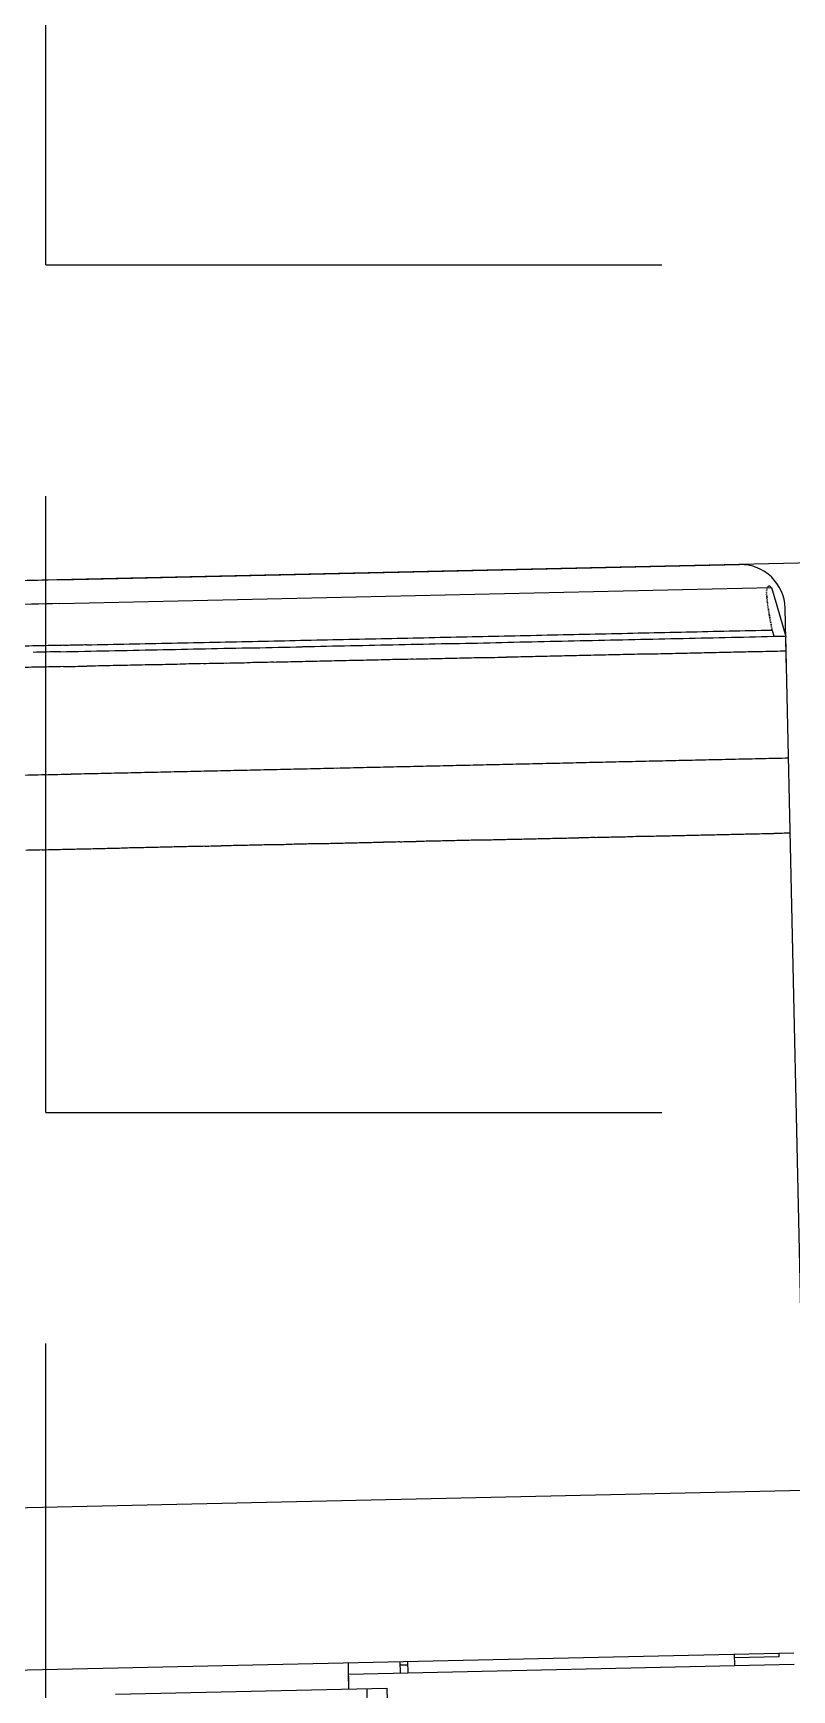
# Model space of a CAD drawing. Header units: metres. Extents: x 668617 to 675126, y 2286318 to 2293677.
# Drawn here: x 669901.638 to 669902.377, y 2287288.838 to 2287290.451 of the extents above; entities that cross this region are included whole.
import ezdxf

# ---------------------------------------------------------------- set-up
doc = ezdxf.new("R2010")
doc.units = ezdxf.units.M
doc.header["$MEASUREMENT"] = 0
doc.layers.add('0_VEH_CONSTRUCCION', color=250, linetype='Continuous')
doc.layers.add('DMTG-ZONA-TRABAJO', color=250, linetype='Continuous')

# ---------------------------------------------------------------- blocks, each defined once
blk = doc.blocks.new('excavadora planta')
at = {"color": 0}
for p, q in [((-0.5175, 1.251), (-4.1079, 1.251)), ((-2.3908, 1.251), (-1.9303, 1.251)), ((-2.3908, 1.235), (-1.9092, 1.235)), ((-1.9092, 1.235), (-1.9058, 1.2228)), ((-1.9058, 1.2228), (-1.9002, 1.2017)), ((-1.9002, 1.1787), (-1.9002, 1.2209)), ((-1.9093, 1.2063), (-1.9082, 1.202)), ((-1.9002, 0.6245), (-1.9002, 1.202)), ((-3.2125, 0.6245), (-1.9002, 0.6245)), ((-2.4807, 0.5147), (-1.9101, 0.5147)), ((-2.2115, 0.497), (-2.2115, 0.5147)), ((-2.2115, 0.507), (-1.9101, 0.507)), ((-2.2115, 0.497), (-2.2115, 0.507)), ((-2.1764, 0.507), (-2.1764, 0.5147)), ((-2.1764, 0.5124), (-2.1713, 0.5124)), ((-2.1713, 0.507), (-2.1713, 0.5147)), ((-1.9503, 0.507), (-1.9503, 0.5147)), ((-1.9503, 0.5124), (-1.9201, 0.5124)), ((-1.9201, 0.5124), (-1.9201, 0.5147)), ((-2.3694, 0.497), (-2.1858, 0.497)), ((-2.1994, 0.497), (-2.1994, -0.1094)), ((-2.1858, 0.497), (-2.1858, -0.1094))]:
    blk.add_line(p, q, dxfattribs=at)
for centre, radius, start, end in [((-2.3908, -6.7877), 8.0387, 90, 93.26271), ((-1.9303, 1.2209), 0.0301, 0, 90), ((-2.3908, -6.7859), 8.0209, 90.0001, 90.54257), ((-1.9023, 1.232), 0.0101, 171.4912, 175.5768), ((-1.8967, 1.2316), 0.0158, 175.5351, 178.1532), ((-1.9054, 1.2324), 0.00706, 165.4792, 171.1712), ((-1.9068, 1.2328), 0.00558, 158.6911, 165.9526), ((-1.9094, 1.2339), 0.00271, 143.9525, 159.1625), ((-1.9107, 1.2349), 0.00113, 109.3751, 145.0898), ((-1.9108, 1.2349), 0.00105, 67.3592, 105.8725), ((-1.9113, 1.2336), 0.00248, 51.8333, 68.4347), ((-1.913, 1.2314), 0.00521, 44.4607, 52.3818), ((11.9341, 0.9766), 13.8489, 178.94315, 178.94613), ((11.937, 1.3556), 13.85, 180.51413, 180.51711), ((13.0848, 1.673), 15.0038, 181.68965, 181.69241), ((13.0786, 1.9078), 15.0063, 182.58921, 182.59196), ((13.0629, 2.1112), 15.0013, 183.37072, 183.37347), ((14.4141, 2.3791), 16.3669, 184.03138, 184.0339), ((14.4038, 2.5291), 16.368, 184.56023, 184.56275), ((14.3936, 2.6586), 16.3686, 185.0173, 185.01982), ((14.3834, 2.7709), 16.3686, 185.41463, 185.41715), ((14.3732, 2.8832), 16.3695, 185.81194, 185.81446), ((14.3596, 2.975), 16.3655, 186.13894, 186.14147), ((14.3528, 3.0599), 16.368, 186.43957, 186.44209), ((15.9718, 3.3257), 18.0069, 186.70449, 186.70678), ((15.9568, 3.4004), 18.0009, 186.94833, 186.95062), ((14.884, 3.3352), 16.9282, 187.17121, 187.17373), ((15.9457, 3.5346), 18.0066, 187.38115, 187.38345), ((15.9383, 3.5904), 18.0064, 187.5626, 187.56489), ((15.9271, 3.65), 18.0033, 187.75754, 187.75983), ((15.9234, 3.6945), 18.0057, 187.90173, 187.90402), ((15.916, 3.7465), 18.0056, 188.0713, 188.07359), ((15.9085, 3.791), 18.0045, 188.21714, 188.21943), ((15.9049, 3.8317), 18.0068, 188.34939, 188.35168), ((15.8937, 3.8687), 18.0011, 188.47328, 188.47557), ((15.89, 3.9095), 18.0035, 188.60552, 188.60781), ((15.8863, 3.9427), 18.0049, 188.71402, 188.71631), ((15.8827, 3.9721), 18.0058, 188.81065, 188.81295), ((15.879, 4.0091), 18.0079, 188.93097, 188.93326), ((15.8678, 4.0385), 18.0014, 189.03134, 189.03363), ((15.8679, 4.0679), 18.0062, 189.12607, 189.12836), ((15.8605, 4.0974), 18.0035, 189.2246, 189.22689), ((15.8569, 4.123), 18.004, 189.30938, 189.31167), ((15.8532, 4.1412), 18.0034, 189.37049, 189.37278), ((-2.4131, -9.7122), 10.9189, 89.88306, 90.10766), ((-2.4155, -10.5669), 11.7693, 89.87989, 89.97019), ((-2.4096, -9.1671), 10.3738, 89.88398, 89.89612), ((-2.2991, 44.9307), 43.7284, 269.87983, 269.92268), ((-2.4074, -9.1679), 10.3745, 89.88398, 89.89613), ((-2.4024, -9.1672), 10.3738, 89.89968, 89.91183), ((-2.4009, -9.1672), 10.3738, 89.89576, 89.9079), ((-2.3987, -9.1672), 10.3738, 89.89576, 89.9079), ((-2.3979, -9.1672), 10.3738, 89.8879, 89.90005), ((-2.3921, -9.1679), 10.3745, 89.90754, 89.91969), ((-2.3878, -9.1672), 10.3738, 89.91932, 89.93146), ((-1.8599, 354.7655), 353.5592, 269.916811, 269.926208), ((-1.9021, 304.0631), 302.8611, 269.913738, 269.919926), ((-1.9029, 304.063), 302.861, 269.920075, 269.926263), ((-1.9275, 303.2047), 301.9984, 269.926435, 269.937436), ((-1.9009, 304.0616), 302.8596, 269.925883, 269.932071), ((-1.9031, 304.0629), 302.861, 269.932484, 269.938672), ((-1.896, 330.6599), 329.4536, 269.93717, 269.947254), ((-1.8906, 315.71), 314.508, 269.938671, 269.94463), ((-1.9214, 303.2046), 301.9983, 269.947286, 269.958287), ((-1.8898, 315.7114), 314.5094, 269.94448, 269.950438), ((-1.8998, 304.0629), 302.8609, 269.950438, 269.956626), ((-1.8843, 354.7652), 353.5589, 269.958365, 269.967762), ((-1.8992, 304.0628), 302.8609, 269.95651, 269.962698), ((-1.9078, 293.245), 292.043, 269.962996, 269.969413), ((-1.8922, 338.3215), 337.1152, 269.967519, 269.977374), ((-1.9008, 304.0628), 302.8608, 269.969183, 269.975371), ((-1.8958, 315.7113), 314.5093, 269.975371, 269.981329), ((-1.9068, 303.2053), 301.999, 269.977521, 269.988521), ((-1.901, 304.0628), 302.8608, 269.981593, 269.987781), ((-1.8998, 338.3206), 337.1143, 269.988519, 269.998374), ((-1.9004, 304.0614), 302.8594, 269.987665, 269.993853), ((-1.8998, 304.0628), 302.8608, 269.993738, 269.999926), ((15.8533, 4.1668), 18.0077, 189.45329, 189.45558), ((15.8459, 4.1925), 18.0046, 189.54003, 189.54232), ((15.8423, 4.2106), 18.004, 189.60115, 189.60344), ((17.8106, 4.5687), 20.0046, 189.6742, 189.67627), ((-2.4174, -10.0389), 11.2312, 89.93568, 90.01612), ((-2.4186, -10.7536), 11.9459, 89.85813, 89.93376), ((-2.3007, 41.8328), 40.6406, 269.87552, 269.89775), ((-2.3833, -9.0737), 10.2659, 89.85577, 89.94378), ((-2.3668, -9.0471), 10.2393, 89.85949, 89.94773), ((-2.3505, -9.0206), 10.2128, 89.86212, 89.95058), ((-2.3341, -8.9943), 10.1864, 89.86529, 89.95398), ((-2.3176, -8.968), 10.1602, 89.86901, 89.95793), ((-2.3012, -8.9419), 10.134, 89.87218, 89.96133), ((-2.2847, -8.916), 10.108, 89.8759, 89.96528), ((-2.2684, -8.8901), 10.0822, 89.87852, 89.96813), ((-2.252, -8.8902), 10.0822, 89.88235, 89.97196), ((-2.2356, -8.8645), 10.0565, 89.88553, 89.97537), ((-2.2191, -8.8389), 10.0309, 89.88924, 89.97931), ((-2.2029, -8.8134), 10.0054, 89.89187, 89.98217), ((-2.1865, -8.7881), 9.9801, 89.89504, 89.98557), ((-2.17, -8.7629), 9.9549, 89.89876, 89.98952), ((-2.1537, -8.7379), 9.9298, 89.90193, 89.99292), ((-2.1373, -8.713), 9.9049, 89.9051, 89.99632), ((-2.121, -8.6881), 9.88, 89.90827, 89.99972), ((-2.1046, -8.6635), 9.8553, 89.91144, 90.00312), ((-2.0882, -8.6389), 9.8308, 89.91516, 90.00707), ((-2.0719, -8.6144), 9.8063, 89.91779, 90.00992), ((-2.0555, -8.59), 9.7819, 89.92151, 90.01387), ((-2.0391, -8.5659), 9.7578, 89.92468, 90.01727), ((-2.0228, -8.5659), 9.7578, 89.92796, 90.02055), ((-2.0064, -8.5419), 9.7338, 89.93168, 90.0245), ((-1.9901, -8.5179), 9.7097, 89.93431, 90.02736), ((-1.9737, -8.494), 9.6858, 89.93803, 90.0313), ((-1.9574, -8.4703), 9.6621, 89.9412, 90.0347), ((-1.941, -8.4467), 9.6385, 89.94492, 90.03865), ((-1.9247, -8.4232), 9.615, 89.94754, 90.04151), ((-1.9083, -8.3998), 9.5916, 89.95126, 90.04545), ((-2.3907, -10.9254), 12.0448, 90.0601, 90.14558), ((-2.3891, -13.5628), 14.6821, 89.9856, 90.05573), ((-2.3764, -9.1146), 10.234, 89.94969, 90.05031), ((-2.3584, -9.0913), 10.2107, 89.94958, 90.05042), ((-2.3404, -9.0682), 10.1876, 89.94947, 90.05053), ((-2.3225, -9.0222), 10.1416, 89.94924, 90.05076), ((-2.3045, -8.9993), 10.1187, 89.94912, 90.05088), ((-2.2865, -8.9766), 10.096, 89.94901, 90.05099), ((-2.2686, -8.9539), 10.0733, 89.94889, 90.05111), ((-2.2506, -8.9315), 10.0509, 89.94878, 90.05122), ((-2.2326, -8.9089), 10.0283, 89.94866, 90.05134), ((-2.2146, -8.8645), 9.9839, 89.94843, 90.05157), ((-2.1967, -8.8423), 9.9617, 89.94832, 90.05168), ((-2.1787, -8.8202), 9.9396, 89.9482, 90.0518), ((-2.1607, -8.7983), 9.9177, 89.94809, 90.05191), ((-2.1428, -8.7765), 9.8959, 89.94798, 90.05202), ((-2.1248, -8.733), 9.8524, 89.94775, 90.05225), ((-2.1068, -8.7115), 9.8309, 89.94763, 90.05237), ((-2.0889, -8.6901), 9.8095, 89.94752, 90.05248), ((-2.0709, -8.6686), 9.788, 89.9474, 90.0526), ((-2.0529, -8.6262), 9.7456, 89.94717, 90.05283), ((-2.0349, -8.6051), 9.7245, 89.94706, 90.05294), ((-2.017, -8.5841), 9.7035, 89.94694, 90.05306), ((-1.999, -8.5631), 9.6825, 89.94683, 90.05317), ((-1.981, -8.5424), 9.6618, 89.94671, 90.05329), ((-1.9631, -8.5009), 9.6203, 89.94649, 90.05351), ((-1.9451, -8.4805), 9.5999, 89.94637, 90.05363), ((-1.9271, -8.4599), 9.5793, 89.94626, 90.05374), ((-1.9091, -8.4396), 9.559, 89.94614, 90.05386), ((-2.3859, -13.8778), 14.9465, 90.07783, 90.12), ((-2.3919, -9.7586), 10.8272, 90.01721, 90.07542), ((-2.3871, -36.0956), 37.1642, 89.99545, 90.01241), ((-2.3787, -9.155), 10.2236, 89.96917, 90.03083), ((-2.3677, -9.1171), 10.1857, 89.96906, 90.03094), ((-2.3567, -9.117), 10.1856, 89.96906, 90.03094), ((-2.3457, -9.0795), 10.1482, 89.96895, 90.03105), ((-2.3347, -9.0795), 10.1482, 89.96895, 90.03105), ((-2.3237, -9.0795), 10.1482, 89.96895, 90.03105), ((-2.3127, -9.0422), 10.1109, 89.96883, 90.03117), ((-2.3017, -9.0422), 10.1109, 89.96883, 90.03117), ((-2.2907, -9.0052), 10.0738, 89.96872, 90.03128), ((-2.2797, -9.005), 10.0737, 89.96872, 90.03128), ((-2.2687, -8.9684), 10.0371, 89.9686, 90.0314), ((-2.2577, -8.9684), 10.0371, 89.9686, 90.0314), ((-2.2467, -8.9318), 10.0004, 89.96849, 90.03151), ((-2.2357, -8.9319), 10.0006, 89.96849, 90.03151), ((-2.2247, -8.9319), 10.0006, 89.96849, 90.03151), ((-2.2137, -8.8957), 9.9643, 89.96837, 90.03163), ((-2.2027, -8.8957), 9.9643, 89.96837, 90.03163), ((-2.1917, -8.8597), 9.9283, 89.96826, 90.03174), ((-2.1807, -8.8597), 9.9283, 89.96826, 90.03174), ((-2.1697, -8.8238), 9.8925, 89.96814, 90.03186), ((-2.1587, -8.824), 9.8926, 89.96814, 90.03186), ((-2.1477, -8.7885), 9.8572, 89.96803, 90.03197), ((-2.1367, -8.7885), 9.8572, 89.96803, 90.03197), ((-2.1257, -8.7533), 9.822, 89.96791, 90.03209), ((-2.1147, -8.7533), 9.822, 89.96791, 90.03209), ((-2.1037, -8.7532), 9.8218, 89.96791, 90.03209), ((-2.0927, -8.7184), 9.787, 89.9678, 90.0322), ((-2.0817, -8.7184), 9.787, 89.9678, 90.0322), ((-2.0707, -8.6837), 9.7523, 89.96769, 90.03231), ((-2.0597, -8.6837), 9.7523, 89.96769, 90.03231), ((-2.0487, -8.6491), 9.7177, 89.96757, 90.03243), ((-2.0377, -8.6492), 9.7179, 89.96757, 90.03243), ((-2.0267, -8.615), 9.6836, 89.96746, 90.03254), ((-2.0157, -8.615), 9.6836, 89.96746, 90.03254), ((-2.0047, -8.581), 9.6497, 89.96734, 90.03266), ((-1.9937, -8.5809), 9.6495, 89.96734, 90.03266), ((-1.9827, -8.5473), 9.6159, 89.96723, 90.03277), ((-1.9717, -8.5473), 9.6159, 89.96723, 90.03277), ((-1.9607, -8.5473), 9.6159, 89.96723, 90.03277), ((-1.9497, -8.5138), 9.5824, 89.96711, 90.03289), ((-1.9387, -8.5138), 9.5824, 89.96711, 90.03289), ((-1.9277, -8.4804), 9.549, 89.967, 90.033), ((-1.9167, -8.4805), 9.5491, 89.967, 90.033), ((-1.9057, -8.4474), 9.5161, 89.96688, 90.03312)]:
    blk.add_arc(centre, radius, start, end, dxfattribs=at)

msp = doc.modelspace()

# ---------------------------------------------------------------- hatches: boundary and pattern name
at = {"layer": 'DMTG-ZONA-TRABAJO', "ltscale": 3}
h = msp.add_hatch(dxfattribs=at)
h.set_pattern_fill('ANGLE', color=30, scale=3)
h.set_pattern_definition([(0, (0, 0), (0, 0.825), [0.6, -0.225]), (90, (0, 0), (-0.825, 5e-17), [0.6, -0.225])])
h.paths.add_polyline_path([(669898.72535, 2287293.51272), (669912.1139, 2287293.84486), (669912.86971, 2287263.37755), (669899.92572, 2287263.05644)])

# ---------------------------------------------------------------- block references
at = {"layer": '0_VEH_CONSTRUCCION', "xscale": 1.44, "yscale": 1.44, "zscale": 1.44, "rotation": 1.284310337234343}
msp.add_blockref('excavadora planta', (669905.14548, 2287288.19516), dxfattribs=at)

doc.saveas('drawing.dxf')
